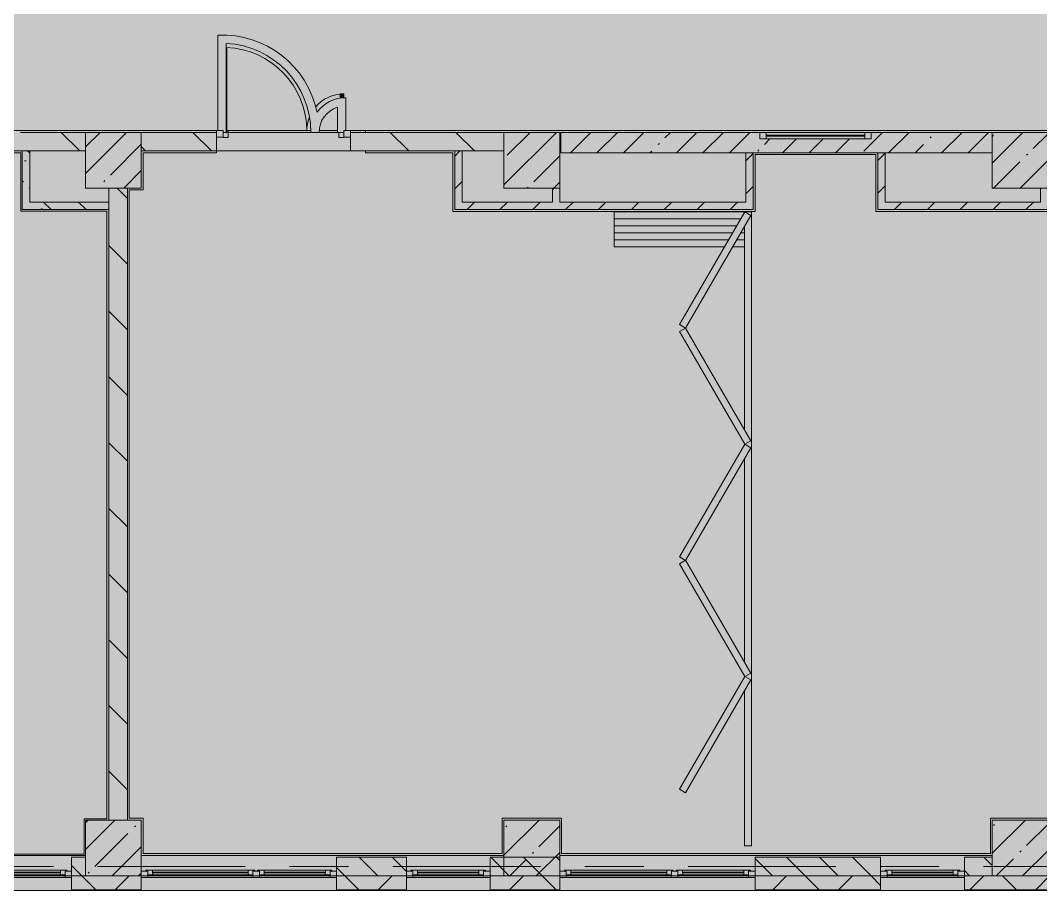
# Model space of a CAD drawing. Header units: millimetres. Extents: x -5524 to 188159, y -8553 to 29000.
# Drawn here: x 72609 to 83579, y -258 to 9105 of the extents above; entities that cross this region are included whole.
import ezdxf

# ---------------------------------------------------------------- set-up
doc = ezdxf.new("R2010")
doc.units = ezdxf.units.MM
doc.linetypes.add('Осевая', pattern=[3175, 635, -476.25, 1587.5, -476.25])
doc.layers.add('A-DETL-GENF-2', color=7, linetype='Continuous', lineweight=9, true_color=0xc0c0c0, transparency=0.4)
for name, color, linetype, lineweight, true_color in [('A-DETL-GENF-3', 7, 'Continuous', 5, 0xb7b7b7), ('A-DOOR-4', 7, 'Continuous', 5, 0xe2e2e2), ('A-DOOR-5', 7, 'Continuous', 5, 0xb7b7b7), ('A-DOOR-FRAM-3', 7, 'Continuous', 5, 0xb7b7b7), ('A-FLOR-1', 7, 'Continuous', 5, 0xb7b7b7), ('A-GLAZ-3', 7, 'Continuous', 5, 0x737373), ('A-GLAZ-CWMG-3', 7, 'Continuous', 5, 0x737373), ('A-WALL-8', 7, 'Continuous', 5, 0x737373), ('A-WALL-9', 7, 'Continuous', 9, 0x737373), ('I-WALL-3', 7, 'Continuous', 5, 0x737373), ('I-WALL-4', 7, 'Continuous', 5, 0x787878), ('S-COLS-1', 7, 'Continuous', 5, 0x737373)]:
    doc.layers.add(name, color=color, linetype=linetype, lineweight=lineweight, true_color=true_color)
for name, color, linetype, lineweight in [('A-WALL-7', 7, 'Continuous', 5), ('I-WALL-2', 7, 'Continuous', 5), ('S-COLS-2', 7, 'Continuous', 5), ('Оси-2', 7, 'Осевая', 9)]:
    doc.layers.add(name, color=color, linetype=linetype, lineweight=lineweight)
pattern_1 = [(135, (61148.7, 0), (-353.553, -353.553), [])]
pattern_2 = [(45, (61148.7, 0), (-176.7767, 176.7767), [])]
pattern_3 = [(135, (61148.7, 0), (-377.17, -377.17), [533.4, -88.9, 17.78, -88.9]), (135, (61148.7, 376.94), (-377.17, -377.17), []), (50, (61148.7, 0), (637.645, -55.787), [66.675, -733.425]), (355, (61148.7, 0), (-123.35, 668.7), [53.34, -586.74]), (100.451, (61201.8, -4.65), (514.3, 612.908), [56.665, -623.315]), (46.184, (61148.7, 177.8), (948.776, -147.15), [100.01, -1100.14]), (96.636, (61227.8, 165.5), (830.91, 865.997), [85, -934.97]), (351.184, (61148.7, 177.8), (830.92, 865.99), [80.01, -880.11]), (21, (61237.6, 133.35), (530.65, -357.928), [66.675, -733.425]), (326, (61237.6, 133.35), (216.308, 644.658), [53.34, -586.74]), (71.451, (61281.8, 103.5), (746.96, 286.724), [56.665, -623.315]), (37.5, (61148.7, 0), (10.8105, 295.9426), [16.764, -562.864, 16.764, -578.866, -588.962]), (37.5, (61148.7, 0), (10.8105, 295.9426), [-1175.258, 16.764, -572.198]), (7.5, (61148.7, 0), (233.869, 350.632), [16.764, -322.834, 16.764, -549.529, -224.472]), (7.5, (61148.7, 0), (233.869, 350.632), [-905.891, 16.764, -207.708]), (327.5, (60950.44, 0), (474.568, -20.0513), [16.764, -205.486, 16.764, -676.656, -920.115]), (327.5, (60950.44, 0), (474.568, -20.0513), [-915.67, 16.764, -903.351]), (317.5, (60861.54, 0), (518.452, 88.993), [16.764, -272.161, 16.764, -443.738, -653.415]), (317.5, (60861.54, 0), (518.452, 88.993), [-749.427, 16.764, -636.65])]
pattern_4 = [(45, (61148.7, 0), (-285.123, 285.123), []), (45, (61433.8, 0), (-285.123, 285.123), [504.031, -100.806, 16.764, -84.042])]

# ---------------------------------------------------------------- blocks, each defined once
blk = doc.blocks.new('120_Окно_СКБ_1Ст - 120_Окно_СКБ_1Ст 900х2500_h_-22445987-3_7_1_птичка')
at = {"layer": 'A-GLAZ-3'}
for p, q in [((-450, -127), (-450, -57)), ((-450, -57), (-380, -57)), ((450, -57), (-450, -57)), ((-380, -57), (-380, -127)), ((380, -87), (-380, -87)), ((-380, -87), (-380, -127)), ((-330, -137), (-330, -87)), ((-330, -107), (330, -107)), ((330, -137), (330, -87)), ((380, -127), (380, -57)), ((380, -57), (450, -57)), ((380, -127), (380, -87)), ((450, -57), (450, -127)), ((-380, -127), (-450, -127)), ((-450, -127), (-400, -127)), ((-380, -127), (-400, -127)), ((-400, -127), (-400, -137)), ((-400, -137), (400, -137)), ((400, -137), (-400, -137)), ((330, -117), (-330, -117)), ((450, -127), (380, -127)), ((400, -127), (380, -127)), ((400, -127), (450, -127)), ((400, -137), (400, -127))]:
    blk.add_line(p, q, dxfattribs=at)
blk = doc.blocks.new('120_Окно_СКБ_2Ст - 120_Окно_СКБ_2Ст 2100х2500 _мал створка СЛЕВА_-V70-3_7_1_птичка')
at = {"layer": 'A-GLAZ-3'}
for p, q in [((-1050, -127), (-1050, -57)), ((-1050, -57), (-980, -57)), ((1050, -57), (-1050, -57)), ((-980, -57), (-980, -127)), ((-220, -87), (-980, -87)), ((-980, -87), (-980, -127)), ((-930, -137), (-930, -87)), ((-930, -107), (-270, -107)), ((-270, -137), (-270, -87)), ((-220, -127), (-220, -57)), ((-220, -57), (-150, -57)), ((-220, -127), (-220, -87)), ((-150, -57), (-150, -127)), ((980, -87), (-150, -87)), ((-150, -87), (-150, -127)), ((-100, -137), (-100, -87)), ((-100, -107), (930, -107)), ((930, -137), (930, -87)), ((980, -127), (980, -57)), ((980, -57), (1050, -57)), ((980, -127), (980, -87)), ((1050, -57), (1050, -127)), ((-980, -127), (-1050, -127)), ((-1050, -127), (-1000, -127)), ((-980, -127), (-1000, -127)), ((-1000, -127), (-1000, -137)), ((-1000, -137), (-200, -137)), ((-200, -137), (-1000, -137)), ((-270, -117), (-930, -117)), ((-150, -127), (-220, -127)), ((-200, -127), (-220, -127)), ((-200, -127), (-170, -127)), ((-200, -137), (-200, -127)), ((-150, -127), (-170, -127)), ((-170, -127), (-170, -137)), ((-170, -137), (1000, -137)), ((1000, -137), (-170, -137)), ((930, -117), (-100, -117)), ((1050, -127), (980, -127)), ((1000, -127), (980, -127)), ((1000, -127), (1050, -127)), ((1000, -137), (1000, -127))]:
    blk.add_line(p, q, dxfattribs=at)
blk = doc.blocks.new('120_Окно_СКБ_1Ст - 120_Окно_СКБ_1Ст 900х2500_h_-20664874-3_7_1_птичка')
at = {"layer": 'A-GLAZ-3'}
for p, q in [((-450, -127), (-450, -57)), ((-450, -57), (-380, -57)), ((450, -57), (-450, -57)), ((-380, -57), (-380, -127)), ((380, -87), (-380, -87)), ((-380, -87), (-380, -127)), ((-330, -137), (-330, -87)), ((-330, -107), (330, -107)), ((330, -137), (330, -87)), ((380, -127), (380, -57)), ((380, -57), (450, -57)), ((380, -127), (380, -87)), ((450, -57), (450, -127)), ((-380, -127), (-450, -127)), ((-450, -127), (-400, -127)), ((-380, -127), (-400, -127)), ((-400, -127), (-400, -137)), ((-400, -137), (400, -137)), ((400, -137), (-400, -137)), ((330, -117), (-330, -117)), ((450, -127), (380, -127)), ((400, -127), (380, -127)), ((400, -127), (450, -127)), ((400, -137), (400, -127))]:
    blk.add_line(p, q, dxfattribs=at)
blk = doc.blocks.new('DOR__перегородка__Прямоугольная - ТП-3_ Вн_ДПГ_6820х3300h-19315679-3_7_1_птичка')
at = {"layer": 'A-DOOR-5'}
for p, q in [((6445, 1474), (6820, 1474)), ((6445, 1474), (6445, 288)), ((6520, 1474), (6520, 244)), ((6595, 1474), (6595, 201)), ((6670, 1474), (6670, 158)), ((6745, 1474), (6745, 114)), ((6820, 1474), (6820, 0)), ((6445, 201), (6445, 75)), ((6520, 158), (6520, 75)), ((6595, 114), (6595, 75)), ((0, 75), (0, 0)), ((0, 75), (1664, 75)), ((0, 0), (6820, 0)), ((1814, 75), (1827, 75)), ((1977, 75), (4164, 75)), ((4314, 75), (4325, 75)), ((4475, 75), (6663, 75)), ((6813, 75), (6820, 75))]:
    blk.add_line(p, q, dxfattribs=at)
at = {"layer": 'A-DOOR-FRAM-3'}
for p, q in [((570, 707), (608, 772)), ((608, 772), (1820, 72)), ((1821, 72), (3033, 772)), ((3033, 772), (3071, 707)), ((3070, 707), (3107, 772)), ((3107, 772), (4320, 72)), ((4319, 72), (5532, 772)), ((5532, 772), (5569, 707)), ((5569, 707), (5607, 772)), ((5607, 772), (6819, 72)), ((1783, 7), (570, 707)), ((3071, 707), (1858, 7)), ((4282, 7), (3070, 707)), ((5569, 707), (4357, 7)), ((6781, 7), (5569, 707)), ((1820, 72), (1783, 7)), ((1858, 7), (1821, 72)), ((4320, 72), (4282, 7)), ((4357, 7), (4319, 72)), ((6819, 72), (6781, 7))]:
    blk.add_line(p, q, dxfattribs=at)
blk = doc.blocks.new('BSC_Колонна _Прямоугольная - 600х600-V144-3_7_1_птичка')
at = {"layer": 'S-COLS-2'}
h = blk.add_hatch(dxfattribs=at)
h.set_pattern_fill('FP_122', color=256, style=0, pattern_type=2)
h.set_pattern_definition([(45, (-22210, -7600), (-285.123, 285.123), []), (45, (-21924.88, -7600), (-285.123, 285.123), [504.031, -100.806, 16.764, -84.042])])
h.paths.add_polyline_path([(-300, -300), (300, -300), (300, 300), (-300, 300), (-300, 150)])
at = {"layer": 'S-COLS-1'}
for p, q in [((300, 300), (-300, 300)), ((-300, 300), (-300, -300)), ((300, -300), (300, 300)), ((-300, -300), (300, -300))]:
    blk.add_line(p, q, dxfattribs=at)
blk = doc.blocks.new('BSC_Колонна _Прямоугольная - 600х600-V145-3_7_1_птичка')
at = {"layer": 'S-COLS-2'}
h = blk.add_hatch(dxfattribs=at)
h.set_pattern_fill('FP_123', color=256, style=0, pattern_type=2)
h.set_pattern_definition([(45, (-22210, -200), (-285.123, 285.123), []), (45, (-21924.88, -200), (-285.123, 285.123), [504.031, -100.806, 16.764, -84.042])])
h.paths.add_polyline_path([(-300, -300), (300, -300), (300, 300), (-300, 300)])
at = {"layer": 'S-COLS-1'}
for p, q in [((300, 300), (-300, 300)), ((-300, 300), (-300, -300)), ((300, -300), (300, 300)), ((-300, -300), (300, -300))]:
    blk.add_line(p, q, dxfattribs=at)
blk = doc.blocks.new('BSC_Колонна _Прямоугольная - 600х600-20441433-3_7_1_птичка')
at = {"layer": 'S-COLS-2'}
h = blk.add_hatch(dxfattribs=at)
h.set_pattern_fill('FP_132', color=256, style=0, pattern_type=2)
h.set_pattern_definition([(45, (-12460, -7600), (-285.123, 285.123), []), (45, (-12174.88, -7600), (-285.123, 285.123), [504.031, -100.806, 16.764, -84.042])])
h.paths.add_polyline_path([(-300, -300), (300, -300), (300, 300), (-300, 300), (-300, 150)])
at = {"layer": 'S-COLS-1'}
for p, q in [((300, 300), (-300, 300)), ((-300, 300), (-300, -300)), ((300, -300), (300, 300)), ((-300, -300), (300, -300))]:
    blk.add_line(p, q, dxfattribs=at)
blk = doc.blocks.new('BSC_Колонна _Прямоугольная - 600х600-V154-3_7_1_птичка')
at = {"layer": 'S-COLS-2'}
h = blk.add_hatch(dxfattribs=at)
h.set_pattern_fill('FP_133', color=256, style=0, pattern_type=2)
h.set_pattern_definition([(45, (-16960, -7600), (-285.123, 285.123), []), (45, (-16674.88, -7600), (-285.123, 285.123), [504.031, -100.806, 16.764, -84.042])])
h.paths.add_polyline_path([(-300, -300), (300, -300), (300, 300), (-300, 300)])
at = {"layer": 'S-COLS-1'}
for p, q in [((300, 300), (-300, 300)), ((-300, 300), (-300, -300)), ((300, -300), (300, 300)), ((-300, -300), (300, -300))]:
    blk.add_line(p, q, dxfattribs=at)
blk = doc.blocks.new('120_Окно_СКБ_1Ст - 120_Окно_СКБ_1Ст 400х1200 EI30-24228621-3_7_1_птичка')
at = {"layer": 'A-GLAZ-3'}
for p, q in [((-600, 40), (-600, 110)), ((-600, 110), (-530, 110)), ((600, 110), (-600, 110)), ((-530, 110), (-530, 40)), ((530, 40), (530, 110)), ((530, 110), (600, 110)), ((600, 110), (600, 40)), ((-530, 40), (-600, 40)), ((-600, 40), (600, 40)), ((530, 80), (-530, 80)), ((530, 70), (-530, 70)), ((600, 40), (530, 40))]:
    blk.add_line(p, q, dxfattribs=at)
blk = doc.blocks.new('Прямоугольный импост - 50 x 70 мм-31927764-3_7_1_птичка')
at = {"layer": 'A-GLAZ-CWMG-3'}
for p, q in [((-70, 35), (0, 35)), ((-70, -35), (-70, 35)), ((0, 35), (0, -35)), ((0, -35), (-70, -35))]:
    blk.add_line(p, q, dxfattribs=at)
blk = doc.blocks.new('Дверь_Витражная_остекление_ - ДВН_ДАО_Главный вход_1200 в свету Д-22 _п_-31928779-3_7_1_птичка')
at = {"layer": 'A-DOOR-4'}
for points in [[(-615, 30), (-610, 30), (-615, 930)], [(610, 384), (650, 388), (650, 430), (610, 430), (610, 388)]]:
    blk.add_hatch(color=256, dxfattribs=at).paths.add_polyline_path(points)
at = {"layer": 'A-DETL-GENF-3'}
for p, q in [((-610, 30), (-610, 930)), ((650, 430), (610, 430)), ((610, 430), (610, 384)), ((650, 387), (650, 430)), ((-595, 30), (-615, 30)), ((-595, -40), (-595, 30)), ((595, -40), (595, 16)), ((-650, -40), (-595, -40)), ((650, -40), (595, -40))]:
    blk.add_line(p, q, dxfattribs=at)
at = {"layer": 'A-DOOR-5'}
blk.add_line((650, 430), (650, 387), dxfattribs=at)
for centre, radius, start, end in [((-650, 30), 900, 360, 87.7416), ((650, 30), 400, 90, 140.1159), ((650, 30), 400, 158.7261, 180)]:
    blk.add_arc(centre, radius, start, end, dxfattribs=at)
blk = doc.blocks.new('Прямоугольный импост - 50 x 70 мм-31701779-3_7_1_птичка')
at = {"layer": 'A-GLAZ-CWMG-3'}
for p, q in [((0, 35), (-70, 35)), ((-70, 35), (-70, -35)), ((0, -35), (0, 35)), ((-70, -35), (0, -35))]:
    blk.add_line(p, q, dxfattribs=at)

msp = doc.modelspace()

# ---------------------------------------------------------------- hatches: boundary and pattern name
at = {"layer": 'A-DETL-GENF-2'}
msp.add_hatch(color=256, dxfattribs=at).paths.add_polyline_path([(97509.1, -258), (99458.7, -258), (99458.7, 15358), (60880.7, 15358), (60880.7, -258), (96576.9, -258)])
at = {"layer": 'A-WALL-7'}
h = msp.add_hatch(dxfattribs=at)
h.set_pattern_fill('FP_59', color=256, style=0, pattern_type=2)
h.set_pattern_definition([(135, (61148.7, 0), (-176.7767, -176.7767), [])])
h.paths.add_polyline_path([(92848.1, -100), (93258.7, -100), (93258.7, 100), (92031.5, 100), (92031.5, -100)])
h.paths.add_polyline_path([(99138.7, -100), (99138.7, 100), (98571.7, 100), (98571.7, -100)])
h.paths.add_polyline_path([(91131.5, -100), (91131.5, 100), (90958.4, 100), (90958.4, -100), (90983.7, -100)])
h.paths.add_polyline_path([(97509.1, -100), (97671.7, -100), (97671.7, 100), (97118.7, 100), (97118.7, -100)])
h.paths.add_polyline_path([(94758.7, -100), (95018.7, -100), (95018.7, 100), (94758.7, 100), (94758.7, 39.5)])
h.paths.add_polyline_path([(80729.4, -100), (81858.7, -100), (81858.7, 100), (80508.7, 100), (80508.7, -100)])
h.paths.add_polyline_path([(77932.8, -100), (78408.7, -100), (78408.7, 100), (77658.7, 100), (77658.7, -100)])
h.paths.add_polyline_path([(85958.7, -100), (86708.7, -100), (86708.7, 100), (85958.7, 100)])
h.paths.add_polyline_path([(87308.7, -100), (87558.4, -100), (87558.4, 100), (87308.7, 100), (87308.7, -63.8)])
h.paths.add_polyline_path([(83858.7, -100), (83858.7, 100), (83658.7, 100), (83658.7, -100)])
h.paths.add_polyline_path([(83058.7, -100), (83058.7, 100), (82758.7, 100), (82758.7, -100)])
h.paths.add_polyline_path([(76758.7, -100), (76758.7, 100), (76008.7, 100), (76008.7, -100)])
h.paths.add_polyline_path([(71508.4, -100), (72258.7, -100), (72258.7, 100), (71508.4, 100)])
h.paths.add_polyline_path([(73158.7, -100), (73308.7, -100), (73308.7, 100), (73158.7, 100)])
h.paths.add_polyline_path([(68808.7, -100), (68808.7, 100), (67978.7, 100), (67978.7, -100), (68610.8, -100)])
h = msp.add_hatch(dxfattribs=at)
h.set_pattern_fill('FP_61', color=256, style=0, pattern_type=2)
h.set_pattern_definition([(45, (61148.7, 0), (-353.5534, 353.5534), []), (135, (61148.7, 0), (-353.5534, -353.5534), [])])
h.paths.add_polyline_path([(90983.7, -250), (91131.5, -250), (91131.5, -100), (90358.4, -100), (90358.4, -250), (90958.4, -250)])
h.paths.add_polyline_path([(92031.5, -250), (93258.7, -250), (93258.7, -100), (92031.5, -100)])
h.paths.add_polyline_path([(99458.7, -250), (99458.7, -100), (98571.7, -100), (98571.7, -250), (99373.5, -250)])
h.paths.add_polyline_path([(94158.7, -250), (95018.7, -250), (95018.7, -100), (94158.7, -100)])
h.paths.add_polyline_path([(97509.1, -250), (97671.7, -250), (97671.7, -100), (97118.7, -100), (97118.7, -250)])
h.paths.add_polyline_path([(82758.7, -250), (83858.7, -250), (83858.7, -100), (82758.7, -100)])
h.paths.add_polyline_path([(87308.7, -250), (87558.4, -250), (87558.4, -100), (85958.7, -100), (85958.7, -250), (87254.9, -250)])
h.paths.add_polyline_path([(76008.7, -250), (76758.7, -250), (76758.7, -100), (76008.7, -100)])
h.paths.add_polyline_path([(77658.7, -250), (78408.7, -250), (78408.7, -100), (77658.7, -100)])
h.paths.add_polyline_path([(80508.7, -250), (81858.7, -250), (81858.7, -100), (80508.7, -100)])
h.paths.add_polyline_path([(73271.8, -250), (73908.7, -250), (73908.7, -100), (73158.7, -100), (73158.7, -250)])
h.paths.add_polyline_path([(71508.4, -250), (72258.7, -250), (72258.7, -100), (71508.4, -100)])
h.paths.add_polyline_path([(63949.8, -250), (64878.7, -250), (64878.7, -100), (60888.7, -100), (60888.7, -250), (62085.3, -250)])
h.paths.add_polyline_path([(69408.4, -250), (69408.4, -100), (67978.7, -100), (67978.7, -250), (68610.8, -250)])
at = {"layer": 'I-WALL-2'}
h = msp.add_hatch(dxfattribs=at)
h.set_pattern_fill('FP_60', color=256, style=0, pattern_type=2)
h.set_pattern_definition(pattern_1)
h.paths.add_polyline_path([(77808.7, 7700), (77808.7, 7900), (76158, 7900), (76158, 7700), (77358.7, 7700)])
h.paths.add_polyline_path([(68808.7, 7700), (68808.7, 7900), (67678.7, 7900), (67678.7, 7700), (68259.7, 7700)])
h.paths.add_polyline_path([(69408.7, 7700), (73308.7, 7700), (73308.7, 7900), (72608.7, 7900), (72608.7, 7830), (71808.7, 7830), (71808.7, 7900), (69408.7, 7900), (69408.7, 7789.5)])
h.paths.add_polyline_path([(74718, 7700), (74718, 7900), (73908.7, 7900), (73908.7, 7700)])
h.paths.add_polyline_path([(64882, 7700), (65178.7, 7700), (65178.7, 7900), (64878.7, 7900), (64878.7, 7700)])
h = msp.add_hatch(dxfattribs=at)
h.set_pattern_fill('FP_57', color=256, style=0, pattern_type=2)
h.set_pattern_definition(pattern_4)
h.paths.add_polyline_path([(81827.7, 7680), (83058.7, 7680), (83058.7, 7900), (81758.2, 7900), (81758.2, 7830), (80558.2, 7830), (80558.2, 7900), (78418.7, 7900), (78418.7, 7680), (80729.4, 7680)])
h = msp.add_hatch(dxfattribs=at)
h.set_pattern_fill('FP_62', color=256, style=0, pattern_type=2)
h.set_pattern_definition(pattern_2)
h.paths.add_polyline_path([(77358.7, 7150), (77358.7, 7700), (77278.7, 7700), (77278.7, 7150)])
h = msp.add_hatch(dxfattribs=at)
h.set_pattern_fill('FP_62', color=256, style=0, pattern_type=2)
h.set_pattern_definition(pattern_2)
h.paths.add_polyline_path([(80488.7, 7070), (80488.7, 7680), (80408.7, 7680), (80408.7, 7070)])
h = msp.add_hatch(dxfattribs=at)
h.set_pattern_fill('FP_62', color=256, style=0, pattern_type=2)
h.set_pattern_definition(pattern_2)
h.paths.add_polyline_path([(81907.7, 7150), (81907.7, 7680), (81827.7, 7680), (81827.7, 7150)])
h = msp.add_hatch(dxfattribs=at)
h.set_pattern_fill('FP_60', color=256, style=0, pattern_type=2)
h.set_pattern_definition(pattern_1)
h.paths.add_polyline_path([(73558.7, 500), (73758.7, 500), (73758.7, 7300), (73558.7, 7300), (73558.7, 808.9)])
h = msp.add_hatch(dxfattribs=at)
h.set_pattern_fill('FP_62', color=256, style=0, pattern_type=2)
h.set_pattern_definition(pattern_2)
h.paths.add_polyline_path([(78408.7, 7150), (78408.7, 7300), (78328.7, 7300), (78328.7, 7150)])
h = msp.add_hatch(dxfattribs=at)
h.set_pattern_fill('FP_62', color=256, style=0, pattern_type=2)
h.set_pattern_definition(pattern_2)
h.paths.add_polyline_path([(80408.7, 7070), (80408.7, 7150), (77278.7, 7150), (77278.7, 7070), (78865, 7070)])
h = msp.add_hatch(dxfattribs=at)
h.set_pattern_fill('FP_62', color=256, style=0, pattern_type=2)
h.set_pattern_definition(pattern_2)
h.paths.add_polyline_path([(83578.7, 7070), (83578.7, 7150), (81827.7, 7150), (81827.7, 7070), (82593.8, 7070)])
at = {"layer": 'I-WALL-4'}
h = msp.add_hatch(dxfattribs=at)
h.set_pattern_fill('FP_67', color=256, style=0, pattern_type=2)
h.set_pattern_definition(pattern_3)
h.paths.add_polyline_path([(72708.7, 7070), (72708.7, 7700), (72628.7, 7700), (72628.7, 7070)])
h = msp.add_hatch(dxfattribs=at)
h.set_pattern_fill('FP_67', color=256, style=0, pattern_type=2)
h.set_pattern_definition(pattern_3)
h.paths.add_polyline_path([(73558.7, 7070), (73558.7, 7150), (72708.7, 7150), (72708.7, 7070), (73271.8, 7070)])
at = {"layer": 'S-COLS-2'}
h = msp.add_hatch(dxfattribs=at)
h.set_pattern_fill('FP_57', color=256, style=0, pattern_type=2)
h.set_pattern_definition(pattern_4)
h.paths.add_polyline_path([(73308.7, -100), (73908.7, -100), (73908.7, 500), (73308.7, 500), (73308.7, 100)])
h = msp.add_hatch(dxfattribs=at)
h.set_pattern_fill('FP_57', color=256, style=0, pattern_type=2)
h.set_pattern_definition(pattern_4)
h.paths.add_polyline_path([(77808.7, -100), (78408.7, -100), (78408.7, 500), (77808.7, 500)])

# ---------------------------------------------------------------- linework, layer by layer
at = {"layer": 'A-FLOR-1'}
for p, q in [((74732.9, 8947.1), (74732.9, 7919)), ((74822.9, 7900), (74822.9, 8856.8)), ((76107, 7919), (76107, 8271.9)), ((76017, 8169.4), (76017, 7900)), ((74732.9, 7920), (67678.7, 7920)), ((74788, 7900), (74822.9, 7900)), ((74822.9, 7920), (75729.9, 7920)), ((75731, 7900), (75821, 7900)), ((75822.9, 7920), (76017, 7920)), ((76017, 7900), (76088, 7900)), ((76318, 7920), (76107, 7920)), ((83753.6, 7920), (76318, 7920)), ((76318, 7900), (76318, 7920)), ((72613.7, 7680.5), (71803.7, 7680.5)), ((72613.7, 7050.5), (72613.7, 7680.5)), ((74718, 7680), (73928.7, 7680)), ((73928.7, 7680), (73928.7, 7280)), ((74718, 7700), (74718, 7680)), ((76318, 7680), (76318, 7700)), ((77258.7, 7680), (76318, 7680)), ((77258.7, 7050), (77258.7, 7680)), ((81807.7, 7660), (80508.7, 7660)), ((80508.7, 7660), (80508.7, 7050)), ((81807.7, 7050), (81807.7, 7660)), ((73928.7, 7280), (73778.7, 7280)), ((73778.7, 7280), (73778.7, 520)), ((73538.7, 7050.5), (72613.7, 7050.5)), ((73538.7, 515.5), (73538.7, 7050.5)), ((80508.7, 7050), (77258.7, 7050)), ((83658.7, 7050), (81807.7, 7050)), ((73293.7, 135.5), (73293.7, 515.5)), ((73293.7, 515.5), (73538.7, 515.5)), ((73778.7, 520), (73928.7, 520)), ((73928.7, 520), (73928.7, 140)), ((77788.7, 140), (77788.7, 520)), ((77788.7, 520), (78428.7, 520)), ((78428.7, 520), (78428.7, 140)), ((83038.7, 140), (83038.7, 520)), ((83038.7, 520), (83678.7, 520)), ((69428.7, 135.5), (73293.7, 135.5)), ((73928.7, 140), (77788.7, 140)), ((78428.7, 140), (83038.7, 140))]:
    msp.add_line(p, q, dxfattribs=at)
for centre, radius, start, end in [((74776, 7903), 1045, 11.78406, 92.36409), ((74776, 7903), 955, 359.82001, 87.18541), ((76100, 7903), 369, 88.91556, 144.66492), ((76100, 7903), 279, 107.31049, 180.6161)]:
    msp.add_arc(centre, radius, start, end, dxfattribs=at)
at = {"layer": 'A-WALL-8'}
for p, q in [((73308.7, 100), (73158.7, 100)), ((73158.7, 100), (73158.7, -258)), ((73308.7, -100), (73308.7, 100)), ((76758.7, 100), (76008.7, 100)), ((76008.7, 100), (76008.7, -258)), ((76758.7, -258), (76758.7, 100)), ((78408.7, 100), (77658.7, 100)), ((77658.7, 100), (77658.7, -258)), ((78408.7, -258), (78408.7, 100)), ((81858.7, 100), (80508.7, 100)), ((80508.7, 100), (80508.7, -258)), ((81858.7, -258), (81858.7, 100)), ((83058.7, 100), (82758.7, 100)), ((82758.7, 100), (82758.7, -258)), ((72258.7, -100), (73158.7, -100)), ((73308.7, -100), (73908.7, -100)), ((73908.7, -258), (73908.7, -100)), ((76758.7, -100), (77658.7, -100)), ((78408.7, -100), (80508.7, -100)), ((81858.7, -100), (82758.7, -100)), ((60880.7, -258), (91131.5, -258))]:
    msp.add_line(p, q, dxfattribs=at)
at = {"layer": 'A-WALL-9'}
for p, q in [((72708.7, 7700), (72628.7, 7700)), ((77358.7, 7700), (77278.7, 7700)), ((80488.7, 7680), (80408.7, 7680)), ((81907.7, 7680), (81827.7, 7680)), ((73558.7, 7070), (73558.7, 7150)), ((73158.7, -100), (73308.7, -100)), ((76008.7, -100), (76758.7, -100)), ((77658.7, -100), (78408.7, -100)), ((80508.7, -100), (81858.7, -100)), ((82758.7, -100), (83058.7, -100)), ((73158.7, -250), (73908.7, -250)), ((73158.7, -253), (73908.7, -253)), ((76008.7, -250), (76758.7, -250)), ((76008.7, -253), (76758.7, -253)), ((77658.7, -250), (78408.7, -250)), ((77658.7, -253), (78408.7, -253)), ((80508.7, -250), (81858.7, -250)), ((80508.7, -253), (81858.7, -253)), ((82758.7, -250), (83858.7, -250)), ((82758.7, -253), (83858.7, -253))]:
    msp.add_line(p, q, dxfattribs=at)
at = {"layer": 'I-WALL-3'}
for p, q in [((73308.7, 7900), (72608.7, 7900)), ((74718, 7900), (73908.7, 7900)), ((74718, 7700), (74718, 7900)), ((74822.9, 7900), (75731, 7900)), ((75821, 7900), (76017, 7900)), ((77808.7, 7900), (76158, 7900)), ((76158, 7900), (76158, 7700)), ((80558.2, 7900), (78418.7, 7900)), ((78418.7, 7900), (78418.7, 7680)), ((83058.7, 7900), (81758.2, 7900)), ((71788.7, 7700), (72628.7, 7700)), ((72628.7, 7700), (72628.7, 7070)), ((72708.7, 7700), (73308.7, 7700)), ((72708.7, 7150), (72708.7, 7700)), ((77278.7, 7700), (73908.7, 7700)), ((77278.7, 7700), (77278.7, 7070)), ((77358.7, 7700), (77808.7, 7700)), ((77358.7, 7150), (77358.7, 7700)), ((78418.7, 7680), (80408.7, 7680)), ((80408.7, 7680), (80408.7, 7150)), ((80488.7, 7070), (80488.7, 7680)), ((80488.7, 7680), (81827.7, 7680)), ((81827.7, 7680), (81827.7, 7070)), ((81907.7, 7150), (81907.7, 7680)), ((81907.7, 7680), (83058.7, 7680)), ((73558.7, 7300), (73558.7, 7150)), ((73758.7, 500), (73758.7, 7300)), ((78328.7, 7300), (78328.7, 7150)), ((78408.7, 7150), (78408.7, 7300)), ((83578.7, 7300), (83578.7, 7150)), ((73558.7, 7150), (72708.7, 7150)), ((78328.7, 7150), (77358.7, 7150)), ((80408.7, 7150), (78408.7, 7150)), ((83578.7, 7150), (81907.7, 7150)), ((72628.7, 7070), (73558.7, 7070)), ((73558.7, 7070), (73558.7, 500)), ((77278.7, 7070), (80488.7, 7070)), ((81827.7, 7070), (83658.7, 7070)), ((73558.7, 500), (73758.7, 500)), ((69408.7, 120), (73308.7, 120)), ((73908.7, 120), (77808.7, 120)), ((78408.7, 120), (83058.7, 120)), ((76008.7, -100), (73908.7, -100))]:
    msp.add_line(p, q, dxfattribs=at)
at = {"layer": 'S-COLS-1'}
for p, q in [((73558.7, 500), (73308.7, 500)), ((73308.7, 500), (73308.7, 100)), ((73758.7, 500), (73558.7, 500)), ((73908.7, 500), (73758.7, 500)), ((73908.7, -100), (73908.7, 500)), ((78408.7, 500), (77808.7, 500)), ((77808.7, 500), (77808.7, -100)), ((78408.7, -100), (78408.7, 500)), ((73308.7, 100), (73308.7, -100)), ((73308.7, -100), (73908.7, -100)), ((77808.7, -100), (78408.7, -100))]:
    msp.add_line(p, q, dxfattribs=at)
at = {"layer": 'Оси-2'}
msp.add_line((69153.2, 0), (87408.7, 0), dxfattribs=at)

# ---------------------------------------------------------------- block references
at = {"layer": 'A-DOOR-5'}
msp.add_blockref('Дверь_Витражная_остекление_ - ДВН_ДАО_Главный вход_1200 в свету Д-22 _п_-31928779-3_7_1_птичка', (75438, 7884), dxfattribs=at)
at = {"layer": 'A-DOOR-5', "rotation": 89.99999999999955}
msp.add_blockref('DOR__перегородка__Прямоугольная - ТП-3_ Вн_ДПГ_6820х3300h-19315679-3_7_1_птичка', (80468.7, 225), dxfattribs=at)
at = {"layer": 'A-GLAZ-3'}
msp.add_blockref('120_Окно_СКБ_1Ст - 120_Окно_СКБ_1Ст 400х1200 EI30-24228621-3_7_1_птичка', (81158.2, 7790), dxfattribs=at)
at = {"layer": 'A-GLAZ-3', "rotation": 180}
for name, p in [('120_Окно_СКБ_1Ст - 120_Окно_СКБ_1Ст 900х2500_h_-22445987-3_7_1_птичка', (72708.7, -175)), ('120_Окно_СКБ_2Ст - 120_Окно_СКБ_2Ст 2100х2500 _мал створка СЛЕВА_-V70-3_7_1_птичка', (74958.7, -175)), ('120_Окно_СКБ_1Ст - 120_Окно_СКБ_1Ст 900х2500_h_-22445987-3_7_1_птичка', (77208.7, -175)), ('120_Окно_СКБ_2Ст - 120_Окно_СКБ_2Ст 2100х2500 _мал створка СЛЕВА_-V70-3_7_1_птичка', (79458.7, -175)), ('120_Окно_СКБ_1Ст - 120_Окно_СКБ_1Ст 900х2500_h_-20664874-3_7_1_птичка', (82308.7, -175))]:
    msp.add_blockref(name, p, dxfattribs=at)
at = {"layer": 'A-GLAZ-CWMG-3', "rotation": 180}
msp.add_blockref('Прямоугольный импост - 50 x 70 мм-31701779-3_7_1_птичка', (74718, 7884), dxfattribs=at)
at = {"layer": 'A-GLAZ-CWMG-3', "extrusion": (0, 0, -1), "rotation": 180}
msp.add_blockref('Прямоугольный импост - 50 x 70 мм-31927764-3_7_1_птичка', (-76158, 7884), dxfattribs=at)
at = {"layer": 'S-COLS-1'}
for name, p in [('BSC_Колонна _Прямоугольная - 600х600-20441433-3_7_1_птичка', (73608.7, 7600)), ('BSC_Колонна _Прямоугольная - 600х600-V154-3_7_1_птичка', (78108.7, 7600)), ('BSC_Колонна _Прямоугольная - 600х600-V144-3_7_1_птичка', (83358.7, 7600)), ('BSC_Колонна _Прямоугольная - 600х600-V145-3_7_1_птичка', (83358.7, 200))]:
    msp.add_blockref(name, p, dxfattribs=at)

doc.saveas('drawing.dxf')
